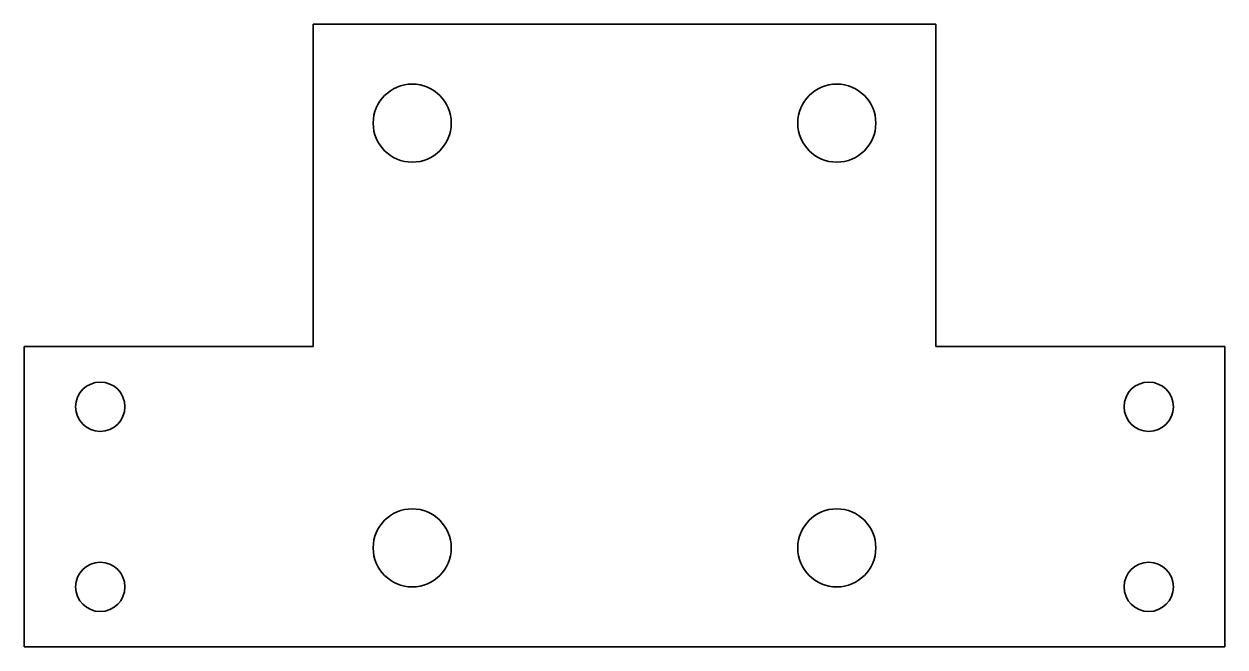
# Model space of a CAD drawing. Extents: x -100 to 0, y -25 to 27.
import ezdxf

# ---------------------------------------------------------------- set-up
doc = ezdxf.new("R2010")
doc.units = 0

msp = doc.modelspace()

# ---------------------------------------------------------------- linework, layer by layer
at = {"color": 7, "lineweight": 35}
for p, q in [((-24.0725, 26.855), (-75.9275, 26.855)), ((-75.9275, 26.855), (-75.9275, 0)), ((-24.0725, 0), (-24.0725, 26.855)), ((-75.9275, 0), (-100, 0)), ((-100, 0), (-100, -25)), ((0, 0), (-24.0725, 0)), ((0, -25), (0, 0)), ((-100, -25), (0, -25))]:
    msp.add_line(p, q, dxfattribs=at)
for centre, radius in [((-67.6775, 18.605), 3.25), ((-32.3225, 18.605), 3.25), ((-93.65, -5), 2.05), ((-6.35, -5), 2.05), ((-67.6775, -16.75), 3.25), ((-32.3225, -16.75), 3.25), ((-93.65, -20), 2.05), ((-6.35, -20), 2.05)]:
    msp.add_circle(centre, radius, dxfattribs=at)

doc.saveas('drawing.dxf')
